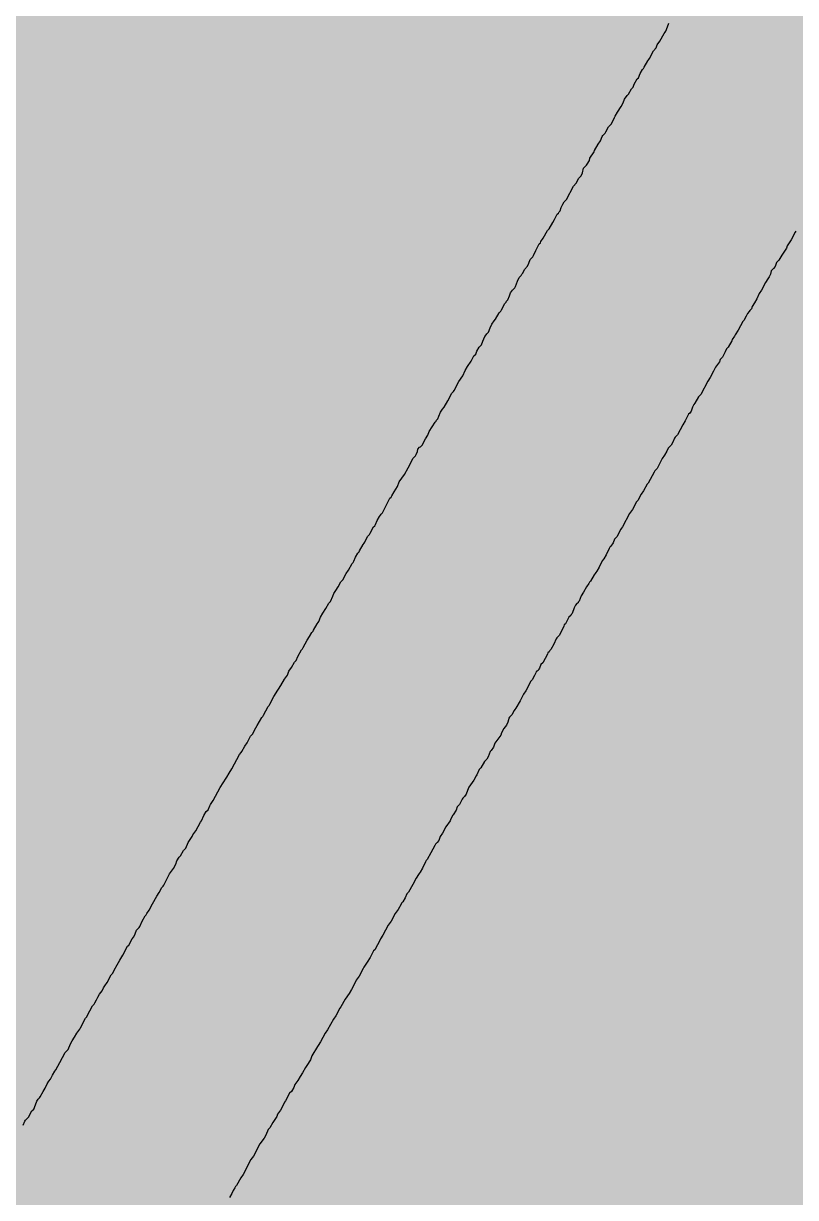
# Model space of a CAD drawing. Header units: inches. Extents: x 0 to 5379, y 0 to 5429.
# Drawn here: x 307.744 to 309.907, y 161.772 to 165.06 of the extents above; entities that cross this region are included whole.
import ezdxf

# ---------------------------------------------------------------- set-up
doc = ezdxf.new("R2010")
doc.units = ezdxf.units.IN
doc.layers.add('Bottom Solder', color=6, linetype='Continuous')
doc.layers.add('Top Overlay', color=2, linetype='Continuous')

msp = doc.modelspace()

# ---------------------------------------------------------------- hatches: boundary and pattern name
at = {"layer": 'Bottom Solder'}
msp.add_hatch(color=6, dxfattribs=at).paths.add_polyline_path([(302.967, 159.1818), (347.218, 159.1818), (347.218, 170.289), (302.967, 170.289)])

# ---------------------------------------------------------------- linework, layer by layer
at = {"layer": 'Top Overlay'}
for p, q in [((309.5436, 165.0389), (309.5485, 165.0503)), ((309.5485, 165.0503), (309.5526, 165.061)), ((309.5265, 165.0103), (309.5387, 165.0324)), ((309.5387, 165.0324), (309.542, 165.0356)), ((309.542, 165.0356), (309.5436, 165.0389)), ((309.4979, 164.9621), (309.5093, 164.9834)), ((309.5093, 164.9834), (309.5167, 164.9923)), ((309.5167, 164.9923), (309.5199, 165.0005)), ((309.5199, 165.0005), (309.5265, 165.0103)), ((309.4832, 164.9376), (309.493, 164.9556)), ((309.493, 164.9556), (309.4962, 164.9589)), ((309.4962, 164.9589), (309.4979, 164.9621)), ((309.4668, 164.9082), (309.4717, 164.9196)), ((309.4717, 164.9196), (309.4783, 164.9311)), ((309.4783, 164.9311), (309.4815, 164.9343)), ((309.4815, 164.9343), (309.4832, 164.9376)), ((309.4521, 164.8821), (309.4554, 164.8902)), ((309.4554, 164.8902), (309.4636, 164.9049)), ((309.4636, 164.9049), (309.4668, 164.9082)), ((309.4284, 164.8486), (309.435, 164.8584)), ((309.435, 164.8584), (309.4391, 164.8625)), ((309.4391, 164.8625), (309.4472, 164.8772)), ((309.4472, 164.8772), (309.4521, 164.8821)), ((309.408, 164.8118), (309.4186, 164.8273)), ((309.4186, 164.8273), (309.4244, 164.838)), ((309.4244, 164.838), (309.4284, 164.8486)), ((309.3917, 164.7791), (309.3999, 164.7971)), ((309.3999, 164.7971), (309.4015, 164.8004)), ((309.4015, 164.8004), (309.408, 164.8118)), ((309.3672, 164.7465), (309.3737, 164.753)), ((309.3737, 164.753), (309.3753, 164.7563)), ((309.3753, 164.7563), (309.3835, 164.771)), ((309.3835, 164.771), (309.3917, 164.7791)), ((309.3443, 164.704), (309.3541, 164.7219)), ((309.3541, 164.7219), (309.3606, 164.7317)), ((309.3606, 164.7317), (309.3655, 164.7432)), ((309.3655, 164.7432), (309.3672, 164.7465)), ((309.3312, 164.6827), (309.3427, 164.7007)), ((309.3427, 164.7007), (309.3443, 164.704)), ((309.31, 164.6419), (309.3133, 164.655)), ((309.3133, 164.655), (309.3214, 164.6631)), ((309.3214, 164.6631), (309.3231, 164.6664)), ((309.3231, 164.6664), (309.3296, 164.6762)), ((309.3296, 164.6762), (309.3312, 164.6827)), ((309.2928, 164.6133), (309.3002, 164.6272)), ((309.3002, 164.6272), (309.3067, 164.6337)), ((309.3067, 164.6337), (309.31, 164.6419)), ((309.2659, 164.5667), (309.2855, 164.6043)), ((309.2855, 164.6043), (309.2928, 164.6133)), ((309.2553, 164.5545), (309.2593, 164.5602)), ((309.2593, 164.5602), (309.2659, 164.5667)), ((309.2316, 164.5112), (309.2397, 164.5259)), ((309.2397, 164.5259), (309.243, 164.5292)), ((309.243, 164.5292), (309.2446, 164.5324)), ((309.2446, 164.5324), (309.2479, 164.5357)), ((309.2479, 164.5357), (309.2504, 164.5447)), ((309.2504, 164.5447), (309.2553, 164.5545)), ((309.2169, 164.485), (309.2267, 164.503)), ((309.2267, 164.503), (309.2316, 164.5112)), ((309.194, 164.4491), (309.2005, 164.4589)), ((309.2005, 164.4589), (309.212, 164.4801)), ((309.212, 164.4801), (309.2169, 164.485)), ((309.9063, 164.4752), (309.8949, 164.454)), ((309.908, 164.4785), (309.9063, 164.4752)), ((309.1728, 164.4099), (309.1793, 164.4246)), ((309.1793, 164.4246), (309.1891, 164.4426)), ((309.1891, 164.4426), (309.1924, 164.4458)), ((309.1924, 164.4458), (309.194, 164.4491)), ((309.8818, 164.4311), (309.8688, 164.4115)), ((309.8835, 164.4377), (309.8818, 164.4311)), ((309.8949, 164.454), (309.8835, 164.4377)), ((309.1597, 164.3886), (309.1638, 164.3993)), ((309.1638, 164.3993), (309.1711, 164.4066)), ((309.1711, 164.4066), (309.1728, 164.4099)), ((309.8606, 164.3968), (309.8541, 164.3903)), ((309.8688, 164.4115), (309.8606, 164.3968)), ((309.1401, 164.3576), (309.1433, 164.3609)), ((309.1433, 164.3609), (309.1474, 164.3715)), ((309.1474, 164.3715), (309.1564, 164.3805)), ((309.1564, 164.3805), (309.1597, 164.3886)), ((309.8369, 164.3584), (309.8336, 164.3503)), ((309.8393, 164.3674), (309.8369, 164.3584)), ((309.8459, 164.3739), (309.8393, 164.3674)), ((309.85, 164.3797), (309.8459, 164.3739)), ((309.8541, 164.3903), (309.85, 164.3797)), ((309.1221, 164.3233), (309.1286, 164.338)), ((309.1286, 164.338), (309.1327, 164.3486)), ((309.1327, 164.3486), (309.1384, 164.3543)), ((309.1384, 164.3543), (309.1401, 164.3576)), ((309.823, 164.3347), (309.8116, 164.3135)), ((309.8295, 164.3445), (309.823, 164.3347)), ((309.8312, 164.3478), (309.8295, 164.3445)), ((309.8336, 164.3503), (309.8312, 164.3478)), ((309.1009, 164.2857), (309.1058, 164.2972)), ((309.1058, 164.2972), (309.109, 164.3053)), ((309.109, 164.3053), (309.1139, 164.3135)), ((309.1139, 164.3135), (309.1205, 164.32)), ((309.1205, 164.32), (309.1221, 164.3233)), ((309.805, 164.3037), (309.7985, 164.289)), ((309.8116, 164.3135), (309.805, 164.3037)), ((309.0829, 164.2579), (309.0927, 164.2759)), ((309.0927, 164.2759), (309.096, 164.2792)), ((309.096, 164.2792), (309.0976, 164.2825)), ((309.0976, 164.2825), (309.1009, 164.2857)), ((309.7838, 164.2612), (309.7789, 164.2563)), ((309.7854, 164.2677), (309.7838, 164.2612)), ((309.792, 164.2775), (309.7854, 164.2677)), ((309.7985, 164.289), (309.792, 164.2775)), ((309.0559, 164.2179), (309.0625, 164.2277)), ((309.0625, 164.2277), (309.0666, 164.2318)), ((309.0666, 164.2318), (309.0764, 164.2498)), ((309.0764, 164.2498), (309.0813, 164.2547)), ((309.0813, 164.2547), (309.0829, 164.2579)), ((309.7626, 164.2285), (309.7593, 164.2253)), ((309.7691, 164.24), (309.7626, 164.2285)), ((309.7724, 164.2481), (309.7691, 164.24)), ((309.7773, 164.253), (309.7724, 164.2481)), ((309.7789, 164.2563), (309.7773, 164.253)), ((309.042, 164.191), (309.0469, 164.1959)), ((309.0469, 164.1959), (309.0519, 164.2073)), ((309.0519, 164.2073), (309.0559, 164.2179)), ((309.7462, 164.2008), (309.7381, 164.1877)), ((309.7593, 164.2253), (309.7462, 164.2008)), ((309.0273, 164.1599), (309.0314, 164.1705)), ((309.0314, 164.1705), (309.0363, 164.1836)), ((309.0363, 164.1836), (309.0404, 164.1877)), ((309.0404, 164.1877), (309.042, 164.191)), ((309.7283, 164.1713), (309.7184, 164.1534)), ((309.7299, 164.1746), (309.7283, 164.1713)), ((309.7364, 164.1844), (309.7299, 164.1746)), ((309.7381, 164.1877), (309.7364, 164.1844)), ((308.9979, 164.1142), (309.0061, 164.1289)), ((309.0061, 164.1289), (309.011, 164.1338)), ((309.011, 164.1338), (309.0143, 164.1419)), ((309.0143, 164.1419), (309.0208, 164.1534)), ((309.0208, 164.1534), (309.0273, 164.1599)), ((309.7103, 164.1403), (309.7021, 164.1256)), ((309.7135, 164.1485), (309.7103, 164.1403)), ((309.7184, 164.1534), (309.7135, 164.1485)), ((308.9816, 164.088), (308.9881, 164.0995)), ((308.9881, 164.0995), (308.9979, 164.1142)), ((309.6825, 164.0978), (309.6776, 164.0864)), ((309.6858, 164.1011), (309.6825, 164.0978)), ((309.6939, 164.1125), (309.6858, 164.1011)), ((309.6956, 164.1191), (309.6939, 164.1125)), ((309.7021, 164.1256), (309.6956, 164.1191)), ((308.9636, 164.057), (308.9751, 164.0733)), ((308.9751, 164.0733), (308.9816, 164.088)), ((309.6678, 164.0684), (309.6613, 164.0586)), ((309.6776, 164.0864), (309.6678, 164.0684)), ((308.944, 164.0243), (308.9489, 164.0292)), ((308.9489, 164.0292), (308.9506, 164.0325)), ((308.9506, 164.0325), (308.9636, 164.057)), ((309.6613, 164.0586), (309.6417, 164.021)), ((308.9228, 163.9851), (308.9326, 164.0031)), ((308.9326, 164.0031), (308.944, 164.0243)), ((309.6253, 163.9965), (309.6221, 163.9933)), ((309.6351, 164.0145), (309.6253, 163.9965)), ((309.6417, 164.021), (309.6351, 164.0145)), ((308.9081, 163.9606), (308.9122, 163.9712)), ((308.9122, 163.9712), (308.9179, 163.9802)), ((308.9179, 163.9802), (308.9228, 163.9851)), ((309.6073, 163.9655), (309.5975, 163.9475)), ((309.6106, 163.9688), (309.6073, 163.9655)), ((309.6147, 163.9745), (309.6106, 163.9688)), ((309.6188, 163.9851), (309.6147, 163.9745)), ((309.6221, 163.9933), (309.6188, 163.9851)), ((308.8811, 163.9173), (308.8975, 163.9434)), ((308.8975, 163.9434), (308.8999, 163.9459)), ((308.8999, 163.9459), (308.9015, 163.9491)), ((308.9015, 163.9491), (308.9048, 163.9524)), ((308.9048, 163.9524), (308.9081, 163.9606)), ((309.591, 163.9361), (309.5763, 163.9083)), ((309.5975, 163.9475), (309.591, 163.9361)), ((308.8705, 163.8969), (308.877, 163.9067)), ((308.877, 163.9067), (308.8811, 163.9173)), ((309.5681, 163.8985), (309.5632, 163.8871)), ((309.5698, 163.9018), (309.5681, 163.8985)), ((309.5763, 163.9083), (309.5698, 163.9018)), ((308.8476, 163.8609), (308.8493, 163.8675)), ((308.8493, 163.8675), (308.8533, 163.8732)), ((308.8533, 163.8732), (308.8566, 163.8748)), ((308.8566, 163.8748), (308.8607, 163.8789)), ((308.8607, 163.8789), (308.8705, 163.8969)), ((309.5502, 163.8707), (309.5469, 163.8626)), ((309.5583, 163.8789), (309.5502, 163.8707)), ((309.5632, 163.8871), (309.5583, 163.8789)), ((308.8215, 163.8152), (308.8362, 163.843)), ((308.8362, 163.843), (308.8427, 163.8495)), ((308.8427, 163.8495), (308.8444, 163.8528)), ((308.8444, 163.8528), (308.8476, 163.8609)), ((309.5338, 163.8413), (309.5191, 163.8135)), ((309.5404, 163.8511), (309.5338, 163.8413)), ((309.5469, 163.8626), (309.5404, 163.8511)), ((308.8117, 163.7972), (308.8215, 163.8152)), ((309.511, 163.8037), (309.4946, 163.7727)), ((309.5126, 163.807), (309.511, 163.8037)), ((309.5191, 163.8135), (309.5126, 163.807)), ((308.7921, 163.7629), (308.797, 163.776)), ((308.797, 163.776), (308.8117, 163.7972)), ((309.4913, 163.7694), (309.4815, 163.7515)), ((309.4946, 163.7727), (309.4913, 163.7694)), ((308.7708, 163.7302), (308.7741, 163.7335)), ((308.7741, 163.7335), (308.7757, 163.7368)), ((308.7757, 163.7368), (308.7823, 163.7482)), ((308.7823, 163.7482), (308.7921, 163.7629)), ((309.475, 163.7417), (309.4652, 163.7237)), ((309.4815, 163.7515), (309.475, 163.7417)), ((308.7496, 163.6894), (308.7708, 163.7302)), ((309.4619, 163.7204), (309.4505, 163.6992)), ((309.4652, 163.7237), (309.4619, 163.7204)), ((308.73, 163.6567), (308.7349, 163.6681)), ((308.7349, 163.6681), (308.7414, 163.6796)), ((308.7414, 163.6796), (308.7447, 163.6828)), ((308.7447, 163.6828), (308.7463, 163.6861)), ((308.7463, 163.6861), (308.7496, 163.6894)), ((309.4423, 163.6877), (309.4227, 163.6502)), ((309.4505, 163.6992), (309.4423, 163.6877)), ((308.7153, 163.6322), (308.7251, 163.6502)), ((308.7251, 163.6502), (308.7284, 163.6534)), ((308.7284, 163.6534), (308.73, 163.6567)), ((309.4178, 163.6436), (309.4064, 163.6224)), ((309.4195, 163.6469), (309.4178, 163.6436)), ((309.4227, 163.6502), (309.4195, 163.6469)), ((308.6957, 163.6011), (308.6989, 163.6044)), ((308.6989, 163.6044), (308.7006, 163.6077)), ((308.7006, 163.6077), (308.7038, 163.6159)), ((308.7038, 163.6159), (308.7087, 163.624)), ((308.7087, 163.624), (308.7136, 163.6289)), ((308.7136, 163.6289), (308.7153, 163.6322)), ((309.3958, 163.6052), (309.39, 163.5962)), ((309.3999, 163.6159), (309.3958, 163.6052)), ((309.4064, 163.6224), (309.3999, 163.6159)), ((308.6744, 163.5652), (308.681, 163.5766)), ((308.681, 163.5766), (308.6842, 163.5799)), ((308.6842, 163.5799), (308.6859, 163.5832)), ((308.6859, 163.5832), (308.6957, 163.6011)), ((309.377, 163.5717), (309.3704, 163.5603)), ((309.3851, 163.5897), (309.377, 163.5717)), ((309.3868, 163.593), (309.3851, 163.5897)), ((309.39, 163.5962), (309.3868, 163.593)), ((308.6548, 163.5293), (308.6646, 163.5472)), ((308.6646, 163.5472), (308.6679, 163.5505)), ((308.6679, 163.5505), (308.6695, 163.5538)), ((308.6695, 163.5538), (308.6744, 163.5652)), ((309.3574, 163.5374), (309.3508, 163.526)), ((309.3655, 163.5554), (309.3574, 163.5374)), ((309.3704, 163.5603), (309.3655, 163.5554)), ((308.6385, 163.5015), (308.6483, 163.5195)), ((308.6483, 163.5195), (308.6548, 163.5293)), ((309.3427, 163.5162), (309.3329, 163.4982)), ((309.3459, 163.5195), (309.3427, 163.5162)), ((309.3476, 163.5227), (309.3459, 163.5195)), ((309.3508, 163.526), (309.3476, 163.5227)), ((308.614, 163.4639), (308.6189, 163.4721)), ((308.6189, 163.4721), (308.6254, 163.4819)), ((308.6254, 163.4819), (308.6336, 163.4966)), ((308.6336, 163.4966), (308.6385, 163.5015)), ((309.3214, 163.4819), (309.3133, 163.4672)), ((309.328, 163.4917), (309.3214, 163.4819)), ((309.3296, 163.495), (309.328, 163.4917)), ((309.3329, 163.4982), (309.3296, 163.495)), ((308.5993, 163.4361), (308.6042, 163.441)), ((308.6042, 163.441), (308.6107, 163.4557)), ((308.6107, 163.4557), (308.614, 163.4639)), ((309.2977, 163.437), (309.2945, 163.4353)), ((309.2986, 163.4394), (309.2977, 163.437)), ((309.301, 163.4418), (309.2986, 163.4394)), ((309.3067, 163.4574), (309.301, 163.4418)), ((309.3133, 163.4672), (309.3067, 163.4574)), ((308.5764, 163.3969), (308.5829, 163.4084)), ((308.5829, 163.4084), (308.5911, 163.4214)), ((308.5911, 163.4214), (308.5993, 163.4361)), ((309.2789, 163.4051), (309.2773, 163.4018)), ((309.2814, 163.4075), (309.2789, 163.4051)), ((309.2871, 163.4231), (309.2814, 163.4075)), ((309.2904, 163.4312), (309.2871, 163.4231)), ((309.2945, 163.4353), (309.2904, 163.4312)), ((308.5568, 163.361), (308.5666, 163.3789)), ((308.5666, 163.3789), (308.5699, 163.3822)), ((308.5699, 163.3822), (308.5715, 163.3855)), ((308.5715, 163.3855), (308.5764, 163.3969)), ((309.2577, 163.3724), (309.2512, 163.3577)), ((309.2593, 163.3757), (309.2577, 163.3724)), ((309.2626, 163.3789), (309.2593, 163.3757)), ((309.2724, 163.3969), (309.2626, 163.3789)), ((309.2773, 163.4018), (309.2724, 163.3969)), ((308.5388, 163.3332), (308.5454, 163.343)), ((308.5454, 163.343), (308.5519, 163.3544)), ((308.5519, 163.3544), (308.5552, 163.3577)), ((308.5552, 163.3577), (308.5568, 163.361)), ((309.2381, 163.3397), (309.2365, 163.3365)), ((309.2446, 163.3463), (309.2381, 163.3397)), ((309.2512, 163.3577), (309.2446, 163.3463)), ((308.5127, 163.2875), (308.5225, 163.3054)), ((308.5225, 163.3054), (308.5258, 163.3087)), ((308.5258, 163.3087), (308.5274, 163.312)), ((308.5274, 163.312), (308.5388, 163.3332)), ((309.2218, 163.3071), (309.2185, 163.3038)), ((309.2299, 163.3218), (309.2218, 163.3071)), ((309.2365, 163.3365), (309.2299, 163.3218)), ((308.5029, 163.2711), (308.5078, 163.276)), ((308.5078, 163.276), (308.5127, 163.2875)), ((309.212, 163.294), (309.1989, 163.2695)), ((309.2136, 163.2973), (309.212, 163.294)), ((309.2169, 163.3005), (309.2136, 163.2973)), ((309.2185, 163.3038), (309.2169, 163.3005)), ((308.4833, 163.2352), (308.4874, 163.2458)), ((308.4874, 163.2458), (308.4947, 163.2564)), ((308.4947, 163.2564), (308.5029, 163.2711)), ((309.1793, 163.2417), (309.176, 163.2335)), ((309.1809, 163.245), (309.1793, 163.2417)), ((309.1834, 163.2458), (309.1809, 163.245)), ((309.1858, 163.2482), (309.1834, 163.2458)), ((309.1875, 163.2515), (309.1858, 163.2482)), ((309.1899, 163.254), (309.1875, 163.2515)), ((309.194, 163.2646), (309.1899, 163.254)), ((309.1989, 163.2695), (309.194, 163.2646)), ((308.4653, 163.2058), (308.4751, 163.2237)), ((308.4751, 163.2237), (308.4833, 163.2352)), ((309.1613, 163.209), (309.1515, 163.1911)), ((309.1646, 163.2172), (309.1613, 163.209)), ((309.1695, 163.2221), (309.1646, 163.2172)), ((309.176, 163.2335), (309.1695, 163.2221)), ((308.4343, 163.1535), (308.4457, 163.1747)), ((308.4457, 163.1747), (308.4571, 163.1927)), ((308.4571, 163.1927), (308.4588, 163.196)), ((308.4588, 163.196), (308.4653, 163.2058)), ((309.145, 163.1813), (309.1352, 163.1633)), ((309.1515, 163.1911), (309.145, 163.1813)), ((308.4163, 163.1224), (308.4294, 163.1469)), ((308.4294, 163.1469), (308.4326, 163.1502)), ((308.4326, 163.1502), (308.4343, 163.1535)), ((309.1237, 163.142), (309.1205, 163.1388)), ((309.1352, 163.1633), (309.1237, 163.142)), ((308.3991, 163.0938), (308.4114, 163.1159)), ((308.4114, 163.1159), (308.4147, 163.1192)), ((308.4147, 163.1192), (308.4163, 163.1224)), ((309.1025, 163.1094), (309.1009, 163.1028)), ((309.1041, 163.1143), (309.1025, 163.1094)), ((309.1058, 163.1175), (309.1041, 163.1143)), ((309.1123, 163.1241), (309.1058, 163.1175)), ((309.1188, 163.1355), (309.1123, 163.1241)), ((309.1205, 163.1388), (309.1188, 163.1355)), ((308.3869, 163.0702), (308.391, 163.0808)), ((308.391, 163.0808), (308.3991, 163.0938)), ((309.0902, 163.0857), (309.0829, 163.0734)), ((309.0976, 163.0947), (309.0902, 163.0857)), ((309.1009, 163.1028), (309.0976, 163.0947)), ((308.364, 163.0358), (308.3705, 163.0457)), ((308.3705, 163.0457), (308.3804, 163.0636)), ((308.3804, 163.0636), (308.3869, 163.0702)), ((309.0649, 163.044), (309.0608, 163.0334)), ((309.0813, 163.0669), (309.0649, 163.044)), ((309.0829, 163.0734), (309.0813, 163.0669)), ((308.3281, 162.9721), (308.3493, 163.013)), ((308.3493, 163.013), (308.3542, 163.0179)), ((308.3542, 163.0179), (308.3558, 163.0211)), ((308.3558, 163.0211), (308.364, 163.0358)), ((309.0519, 163.0211), (309.0461, 163.0056)), ((309.0543, 163.0236), (309.0519, 163.0211)), ((309.0608, 163.0334), (309.0543, 163.0236)), ((309.0355, 162.9934), (309.0257, 162.9754)), ((309.042, 162.9999), (309.0355, 162.9934)), ((309.0461, 163.0056), (309.042, 162.9999)), ((308.2954, 162.9198), (308.3117, 162.946)), ((308.3117, 162.946), (308.3134, 162.9493)), ((308.3134, 162.9493), (308.3199, 162.9607)), ((308.3199, 162.9607), (308.3281, 162.9721)), ((309.0126, 162.9525), (309.0061, 162.9411)), ((309.0143, 162.9558), (309.0126, 162.9525)), ((309.0208, 162.9705), (309.0143, 162.9558)), ((309.0257, 162.9754), (309.0208, 162.9705)), ((308.2758, 162.8839), (308.2954, 162.9198)), ((308.9881, 162.9117), (308.984, 162.9011)), ((308.9922, 162.9207), (308.9881, 162.9117)), ((309.0061, 162.9411), (308.9922, 162.9207)), ((308.2676, 162.8725), (308.2758, 162.8839)), ((308.9734, 162.8872), (308.9653, 162.8725)), ((308.9751, 162.8904), (308.9734, 162.8872)), ((308.98, 162.8953), (308.9751, 162.8904)), ((308.984, 162.9011), (308.98, 162.8953)), ((308.2496, 162.8414), (308.2562, 162.8529)), ((308.2562, 162.8529), (308.2611, 162.8578)), ((308.2611, 162.8578), (308.266, 162.8692)), ((308.266, 162.8692), (308.2676, 162.8725)), ((308.9563, 162.8569), (308.9481, 162.8439)), ((308.9587, 162.8659), (308.9563, 162.8569)), ((308.9653, 162.8725), (308.9587, 162.8659)), ((308.2268, 162.7989), (308.2398, 162.8235)), ((308.2398, 162.8235), (308.2431, 162.8267)), ((308.2431, 162.8267), (308.2496, 162.8414)), ((308.9391, 162.8267), (308.9277, 162.8104)), ((308.9408, 162.83), (308.9391, 162.8267)), ((308.9457, 162.8414), (308.9408, 162.83)), ((308.9481, 162.8439), (308.9457, 162.8414)), ((308.2055, 162.7663), (308.217, 162.7826)), ((308.217, 162.7826), (308.2186, 162.7875)), ((308.2186, 162.7875), (308.2268, 162.7989)), ((308.9113, 162.7826), (308.9073, 162.772)), ((308.9179, 162.7924), (308.9113, 162.7826)), ((308.9277, 162.8104), (308.9179, 162.7924)), ((308.1925, 162.7434), (308.199, 162.7499)), ((308.199, 162.7499), (308.2055, 162.7663)), ((308.8966, 162.7581), (308.8852, 162.7369)), ((308.8983, 162.7614), (308.8966, 162.7581)), ((308.9032, 162.7663), (308.8983, 162.7614)), ((308.9073, 162.772), (308.9032, 162.7663)), ((308.1712, 162.7058), (308.1737, 162.7148)), ((308.1737, 162.7148), (308.1802, 162.7246)), ((308.1802, 162.7246), (308.1843, 162.7287)), ((308.1843, 162.7287), (308.1925, 162.7434)), ((308.8721, 162.7156), (308.8705, 162.7123)), ((308.8754, 162.7189), (308.8721, 162.7156)), ((308.8852, 162.7369), (308.8754, 162.7189)), ((308.1532, 162.678), (308.1639, 162.6936)), ((308.1639, 162.6936), (308.1712, 162.7058)), ((308.8558, 162.6829), (308.8525, 162.6797)), ((308.8623, 162.6944), (308.8558, 162.6829)), ((308.8705, 162.7123), (308.8623, 162.6944)), ((308.1369, 162.647), (308.1532, 162.678)), ((308.8346, 162.6486), (308.8231, 162.6274)), ((308.8444, 162.6666), (308.8346, 162.6486)), ((308.8509, 162.6764), (308.8444, 162.6666)), ((308.8525, 162.6797), (308.8509, 162.6764)), ((308.1059, 162.5947), (308.1173, 162.616)), ((308.1173, 162.616), (308.1238, 162.6258)), ((308.1238, 162.6258), (308.132, 162.6405)), ((308.132, 162.6405), (308.1353, 162.6437)), ((308.1353, 162.6437), (308.1369, 162.647)), ((308.8182, 162.6225), (308.8133, 162.6111)), ((308.8231, 162.6274), (308.8182, 162.6225)), ((308.0961, 162.5767), (308.1059, 162.5947)), ((308.8019, 162.5931), (308.7937, 162.5784)), ((308.8035, 162.5963), (308.8019, 162.5931)), ((308.8068, 162.5996), (308.8035, 162.5963)), ((308.8133, 162.6111), (308.8068, 162.5996)), ((308.0765, 162.5457), (308.0846, 162.5604)), ((308.0846, 162.5604), (308.0879, 162.5637)), ((308.0879, 162.5637), (308.0895, 162.5669)), ((308.0895, 162.5669), (308.0961, 162.5767)), ((308.7855, 162.5669), (308.7741, 162.5457)), ((308.7937, 162.5784), (308.7855, 162.5669)), ((308.0569, 162.5098), (308.0609, 162.5204)), ((308.0609, 162.5204), (308.0683, 162.5277)), ((308.0683, 162.5277), (308.0699, 162.531)), ((308.0699, 162.531), (308.0765, 162.5457)), ((308.7659, 162.5343), (308.7512, 162.5065)), ((308.7741, 162.5457), (308.7659, 162.5343)), ((308.0389, 162.4787), (308.0487, 162.4967)), ((308.0487, 162.4967), (308.0536, 162.5016)), ((308.0536, 162.5016), (308.0569, 162.5098)), ((308.7431, 162.4934), (308.7284, 162.4656)), ((308.7447, 162.4967), (308.7431, 162.4934)), ((308.7512, 162.5065), (308.7447, 162.4967)), ((308.0144, 162.4362), (308.0225, 162.4509)), ((308.0225, 162.4509), (308.0356, 162.4754)), ((308.0356, 162.4754), (308.0389, 162.4787)), ((308.7251, 162.4624), (308.7153, 162.4444)), ((308.7284, 162.4656), (308.7251, 162.4624)), ((307.998, 162.4085), (308.0062, 162.4232)), ((308.0062, 162.4232), (308.0144, 162.4362)), ((308.7055, 162.4281), (308.6973, 162.4166)), ((308.7071, 162.4313), (308.7055, 162.4281)), ((308.7153, 162.4444), (308.7071, 162.4313)), ((307.9784, 162.3741), (307.9899, 162.3954)), ((307.9899, 162.3954), (307.9948, 162.4003)), ((307.9948, 162.4003), (307.998, 162.4085)), ((308.6842, 162.3921), (308.6761, 162.3807)), ((308.6957, 162.4134), (308.6842, 162.3921)), ((308.6973, 162.4166), (308.6957, 162.4134)), ((307.9645, 162.3505), (307.9686, 162.3594)), ((307.9686, 162.3594), (307.9735, 162.3676)), ((307.9735, 162.3676), (307.9768, 162.3709)), ((307.9768, 162.3709), (307.9784, 162.3741)), ((308.663, 162.3545), (308.6565, 162.3431)), ((308.6728, 162.3725), (308.663, 162.3545)), ((308.6761, 162.3807), (308.6728, 162.3725)), ((307.9441, 162.317), (307.949, 162.3251)), ((307.949, 162.3251), (307.9523, 162.3333)), ((307.9523, 162.3333), (307.9572, 162.3415)), ((307.9572, 162.3415), (307.9645, 162.3505)), ((308.645, 162.3268), (308.6336, 162.3055)), ((308.6565, 162.3431), (308.645, 162.3268)), ((307.9229, 162.281), (307.9376, 162.3088)), ((307.9376, 162.3088), (307.9425, 162.3137)), ((307.9425, 162.3137), (307.9441, 162.317)), ((308.6303, 162.3023), (308.6189, 162.281)), ((308.6336, 162.3055), (308.6303, 162.3023)), ((307.9033, 162.2467), (307.918, 162.2745)), ((307.918, 162.2745), (307.9212, 162.2778)), ((307.9212, 162.2778), (307.9229, 162.281)), ((308.6124, 162.2712), (308.596, 162.2418)), ((308.6189, 162.281), (308.6124, 162.2712)), ((307.8804, 162.2108), (307.8869, 162.2206)), ((307.8869, 162.2206), (307.8935, 162.232)), ((307.8935, 162.232), (307.9016, 162.2434)), ((307.9016, 162.2434), (307.9033, 162.2467)), ((308.5895, 162.232), (308.5764, 162.2075)), ((308.596, 162.2418), (308.5895, 162.232)), ((307.869, 162.1863), (307.8755, 162.2026)), ((307.8755, 162.2026), (307.8804, 162.2108)), ((308.5682, 162.1944), (308.5519, 162.1683)), ((308.5699, 162.1977), (308.5682, 162.1944)), ((308.5764, 162.2075), (308.5699, 162.1977)), ((307.8461, 162.1503), (307.8608, 162.1781)), ((307.8608, 162.1781), (307.869, 162.1863)), ((308.5478, 162.1577), (308.538, 162.1413)), ((308.5519, 162.1683), (308.5478, 162.1577)), ((307.8249, 162.1144), (307.8314, 162.1258)), ((307.8314, 162.1258), (307.8347, 162.1291)), ((307.8347, 162.1291), (307.8461, 162.1503)), ((308.5339, 162.1356), (308.5258, 162.1209)), ((308.5356, 162.1389), (308.5339, 162.1356)), ((308.538, 162.1413), (308.5356, 162.1389)), ((307.8052, 162.0784), (307.8101, 162.0899)), ((307.8101, 162.0899), (307.8151, 162.098)), ((307.8151, 162.098), (307.82, 162.1029)), ((307.82, 162.1029), (307.8249, 162.1144)), ((308.5127, 162.0997), (308.5045, 162.0882)), ((308.5192, 162.1111), (308.5127, 162.0997)), ((308.5258, 162.1209), (308.5192, 162.1111)), ((307.7905, 162.0539), (307.7987, 162.0686)), ((307.7987, 162.0686), (307.8052, 162.0784)), ((308.4898, 162.0637), (308.4784, 162.0425)), ((308.4947, 162.0686), (308.4898, 162.0637)), ((308.5013, 162.0801), (308.4947, 162.0686)), ((308.5045, 162.0882), (308.5013, 162.0801)), ((307.7726, 162.0196), (307.7775, 162.031)), ((307.7775, 162.031), (307.7816, 162.0417)), ((307.7816, 162.0417), (307.7856, 162.0474)), ((307.7856, 162.0474), (307.7889, 162.0507)), ((307.7889, 162.0507), (307.7905, 162.0539)), ((308.4686, 162.0245), (308.4637, 162.0163)), ((308.4751, 162.0392), (308.4686, 162.0245)), ((308.4784, 162.0425), (308.4751, 162.0392)), ((307.7497, 161.9886), (307.7579, 161.9967)), ((307.7579, 161.9967), (307.7677, 162.0147)), ((307.7677, 162.0147), (307.7726, 162.0196)), ((308.4539, 161.9984), (308.4424, 161.982)), ((308.4555, 162.0049), (308.4539, 161.9984)), ((308.4637, 162.0163), (308.4555, 162.0049)), ((307.7432, 161.9739), (307.7481, 161.9853)), ((307.7481, 161.9853), (307.7497, 161.9886)), ((308.4294, 161.9624), (308.4228, 161.9461)), ((308.4343, 161.9673), (308.4294, 161.9624)), ((308.4424, 161.982), (308.4343, 161.9673)), ((308.4179, 161.9379), (308.4065, 161.9216)), ((308.4228, 161.9461), (308.4179, 161.9379)), ((308.4065, 161.9216), (308.3885, 161.8873)), ((308.3812, 161.8783), (308.3591, 161.8366)), ((308.3885, 161.8873), (308.3812, 161.8783)), ((308.3526, 161.8268), (308.3411, 161.8056)), ((308.3591, 161.8366), (308.3526, 161.8268)), ((308.3362, 161.799), (308.3313, 161.7909)), ((308.3379, 161.8023), (308.3362, 161.799)), ((308.3411, 161.8056), (308.3379, 161.8023)), ((308.3281, 161.7827), (308.3215, 161.7713)), ((308.3313, 161.7909), (308.3281, 161.7827))]:
    msp.add_line(p, q, dxfattribs=at)

doc.saveas('drawing.dxf')
